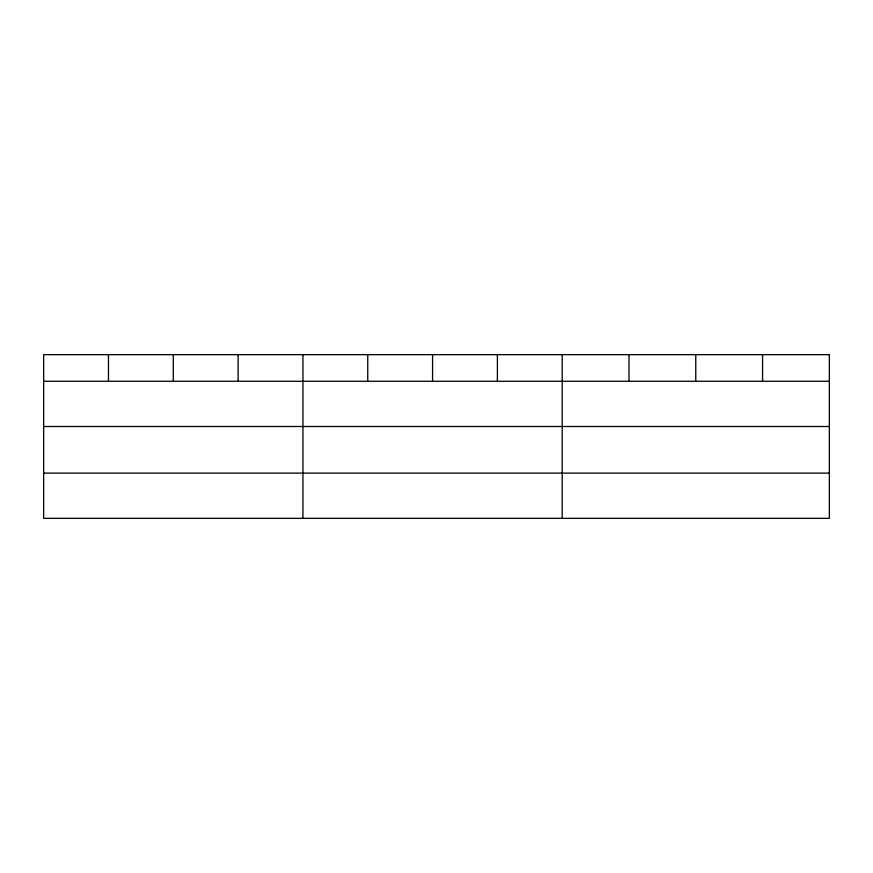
<?xml version="1.0" encoding="UTF-8"?>
<svg xmlns="http://www.w3.org/2000/svg" width="873" height="873" viewBox="0 0 873 873"><rect width="100%" height="100%" fill="white"/><g stroke="black" fill="none" stroke-linecap="round" stroke-linejoin="round"><path stroke-width="1.31" d="M43.65 381.272L829.35 381.272M43.65 426.504L829.35 426.504M43.65 473.111L829.35 473.111M762.566 354.656L762.566 381.272M695.781 354.656L695.781 381.272M628.996 354.656L628.996 381.272M562.212 354.656L562.212 518.344M497.392 354.656L497.392 381.272M432.572 354.656L432.572 381.272M367.751 354.656L367.751 381.272M302.931 354.656L302.931 518.344M238.111 354.656L238.111 381.272M173.291 354.656L173.291 381.272M108.47 354.656L108.47 381.272M829.35 354.656L43.65 354.656L43.65 518.344L829.35 518.344L829.35 354.656"/></g></svg>
